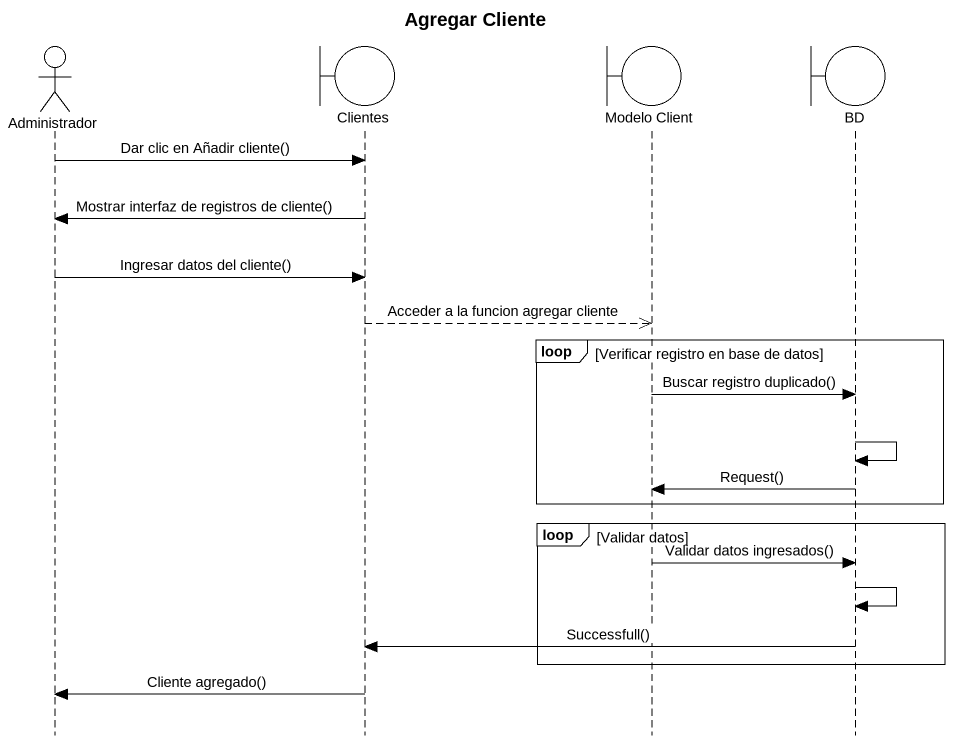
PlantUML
@startuml
title Agregar Cliente
hide footbox
actor Administrador
boundary Clientes
boundary "Modelo Client" as Modelo_Client
boundary BD

Administrador -> Clientes : Dar clic en Añadir cliente()
Clientes -> Administrador : Mostrar interfaz de registros de cliente()
Administrador -> Clientes : Ingresar datos del cliente()
Clientes -->> Modelo_Client : Acceder a la funcion agregar cliente
loop Verificar registro en base de datos
  Modelo_Client -> BD : Buscar registro duplicado()
  BD -> BD
  BD -> Modelo_Client : Request()
end
loop Validar datos
  Modelo_Client -> BD : Validar datos ingresados()
  BD -> BD
  BD -> Clientes : Successfull()
end
Clientes -> Administrador : Cliente agregado()
@enduml
